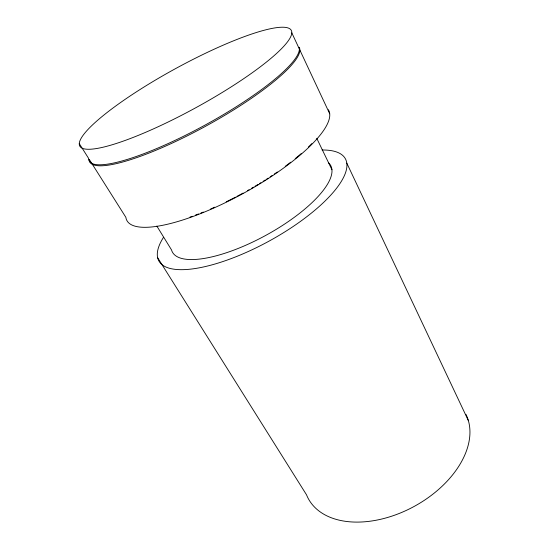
<?xml version="1.0" encoding="UTF-8"?>
<svg xmlns="http://www.w3.org/2000/svg" width="549" height="549" viewBox="0 0 549 549"><rect width="100%" height="100%" fill="white"/><g stroke="black" fill="none" stroke-linecap="round" stroke-linejoin="round"><path stroke-width="0.82" d="M79.289 143.639L88.588 158.352A119.428 24.108 -28.7 0 0 197.393 129.2A119.428 24.108 -28.7 0 0 299.157 47.338M157.638 257.687L306.527 494.821A89.391 57.439 -28.7 0 0 410.309 508.456A89.391 57.439 -28.7 0 0 465.943 414.344M156.849 226.078L171.542 249.953A90.208 30.126 -28.7 0 0 267.665 234.341A90.208 30.126 -28.7 0 0 328.384 162.655M316.746 138.3L331.939 169.73M346.79 163.108L468.393 420.685M291.8 32.851A120.54 22.015 -28.7 0 1 131.403 138.108A120.54 22.015 -28.7 0 1 133.428 93.79A120.54 22.015 -28.7 0 1 291.8 32.851L299.377 49.033M299.878 50.103L329.716 113.808M311.818 143.625A113.856 31.739 -28.7 0 1 308.339 147.084M301.175 153.617A113.856 31.739 -28.7 0 1 295.19 158.634M290.696 162.202A113.856 31.739 -28.7 0 1 285.24 166.326M277.314 171.995A113.856 31.739 -28.7 0 1 274.342 174.033M272.235 175.447A113.856 31.739 -28.7 0 1 270.177 176.812M268.09 178.171A113.856 31.739 -28.7 0 1 266.677 179.084M265.256 179.99A113.856 31.739 -28.7 0 1 263.101 181.348M260.926 182.7A113.856 31.739 -28.7 0 1 259.464 183.592M257.996 184.485A113.856 31.739 -28.7 0 1 255.038 186.255M253.556 187.134A113.856 31.739 -28.7 0 1 251.318 188.437M249.074 189.728A113.856 31.739 -28.7 0 1 247.578 190.572M243.077 193.076A113.856 31.739 -28.7 0 1 236.99 196.35M235.452 197.153A113.856 31.739 -28.7 0 1 226.202 201.819M214.707 207.193A113.856 31.739 -28.7 0 1 210.638 208.984M203.336 212.044A113.856 31.739 -28.7 0 1 200.934 213.012M198.539 213.945A113.856 31.739 -28.7 0 1 195.396 215.139M192.294 216.279A113.856 31.739 -28.7 0 1 190.009 217.095M328.343 109.711A114.967 32.055 -28.7 0 1 238.65 195.911A114.967 32.055 -28.7 0 1 125.865 217.322L89.206 159.32A119.353 24.245 -28.7 0 0 199.767 129.406A119.353 24.245 -28.7 0 0 299.363 47.633M322.091 150.001A106.328 35.575 -28.7 0 1 326.168 199.918A106.328 35.575 -28.7 0 1 205.106 266.601A106.328 35.575 -28.7 0 1 163.472 237.374"/></g></svg>
